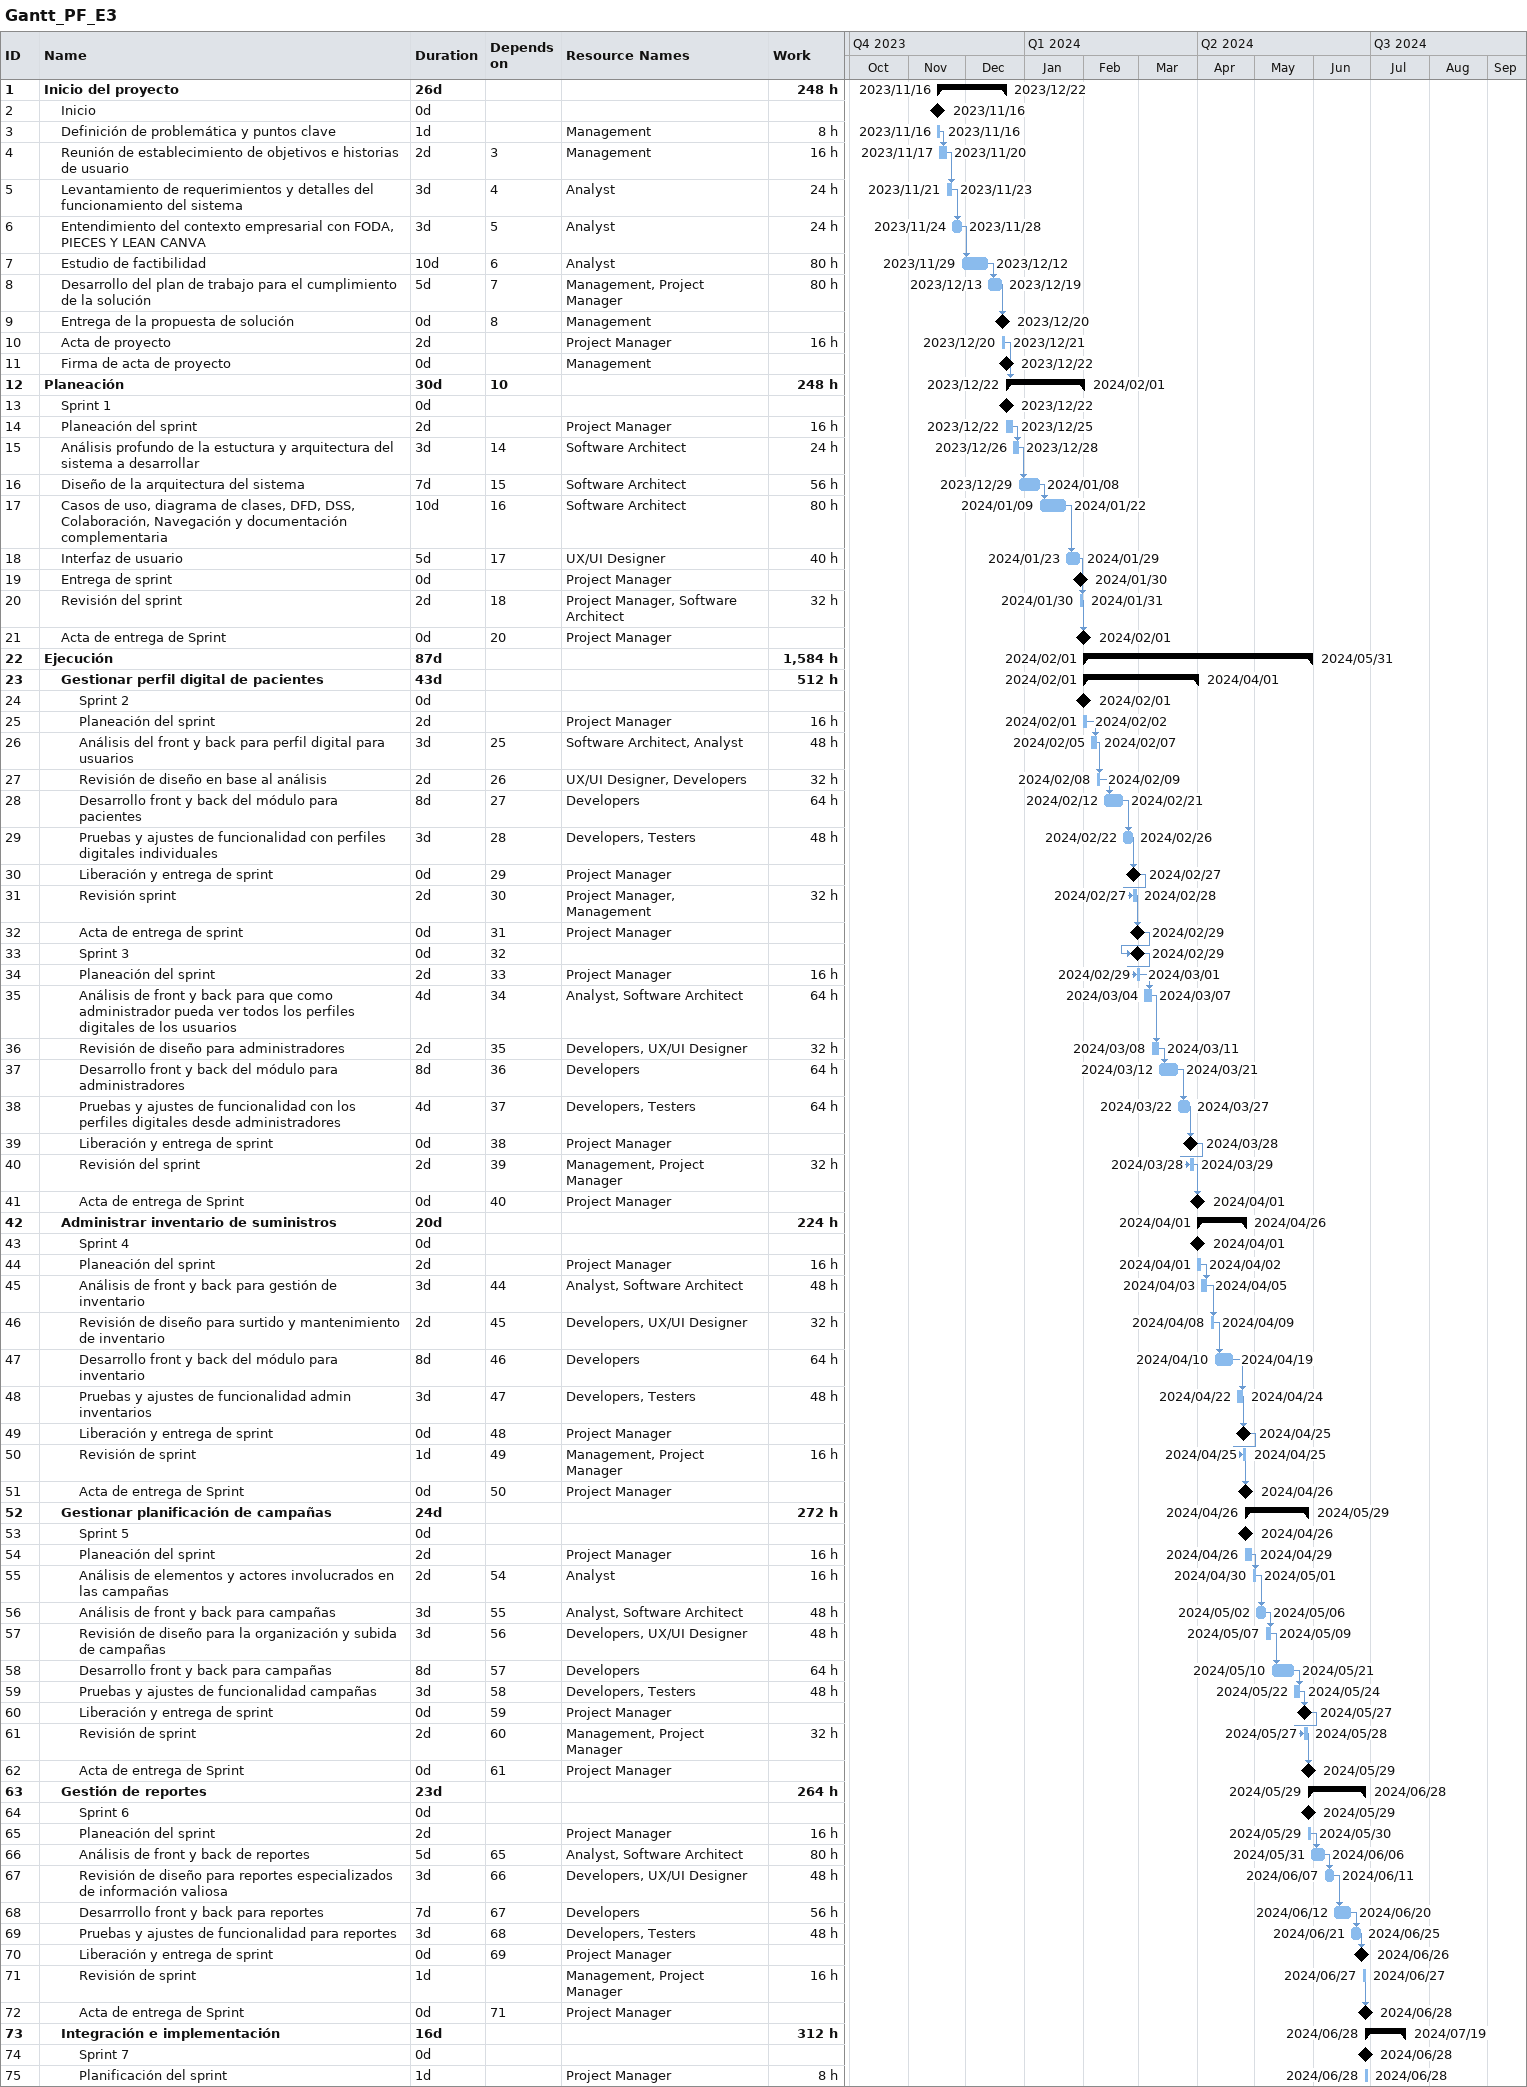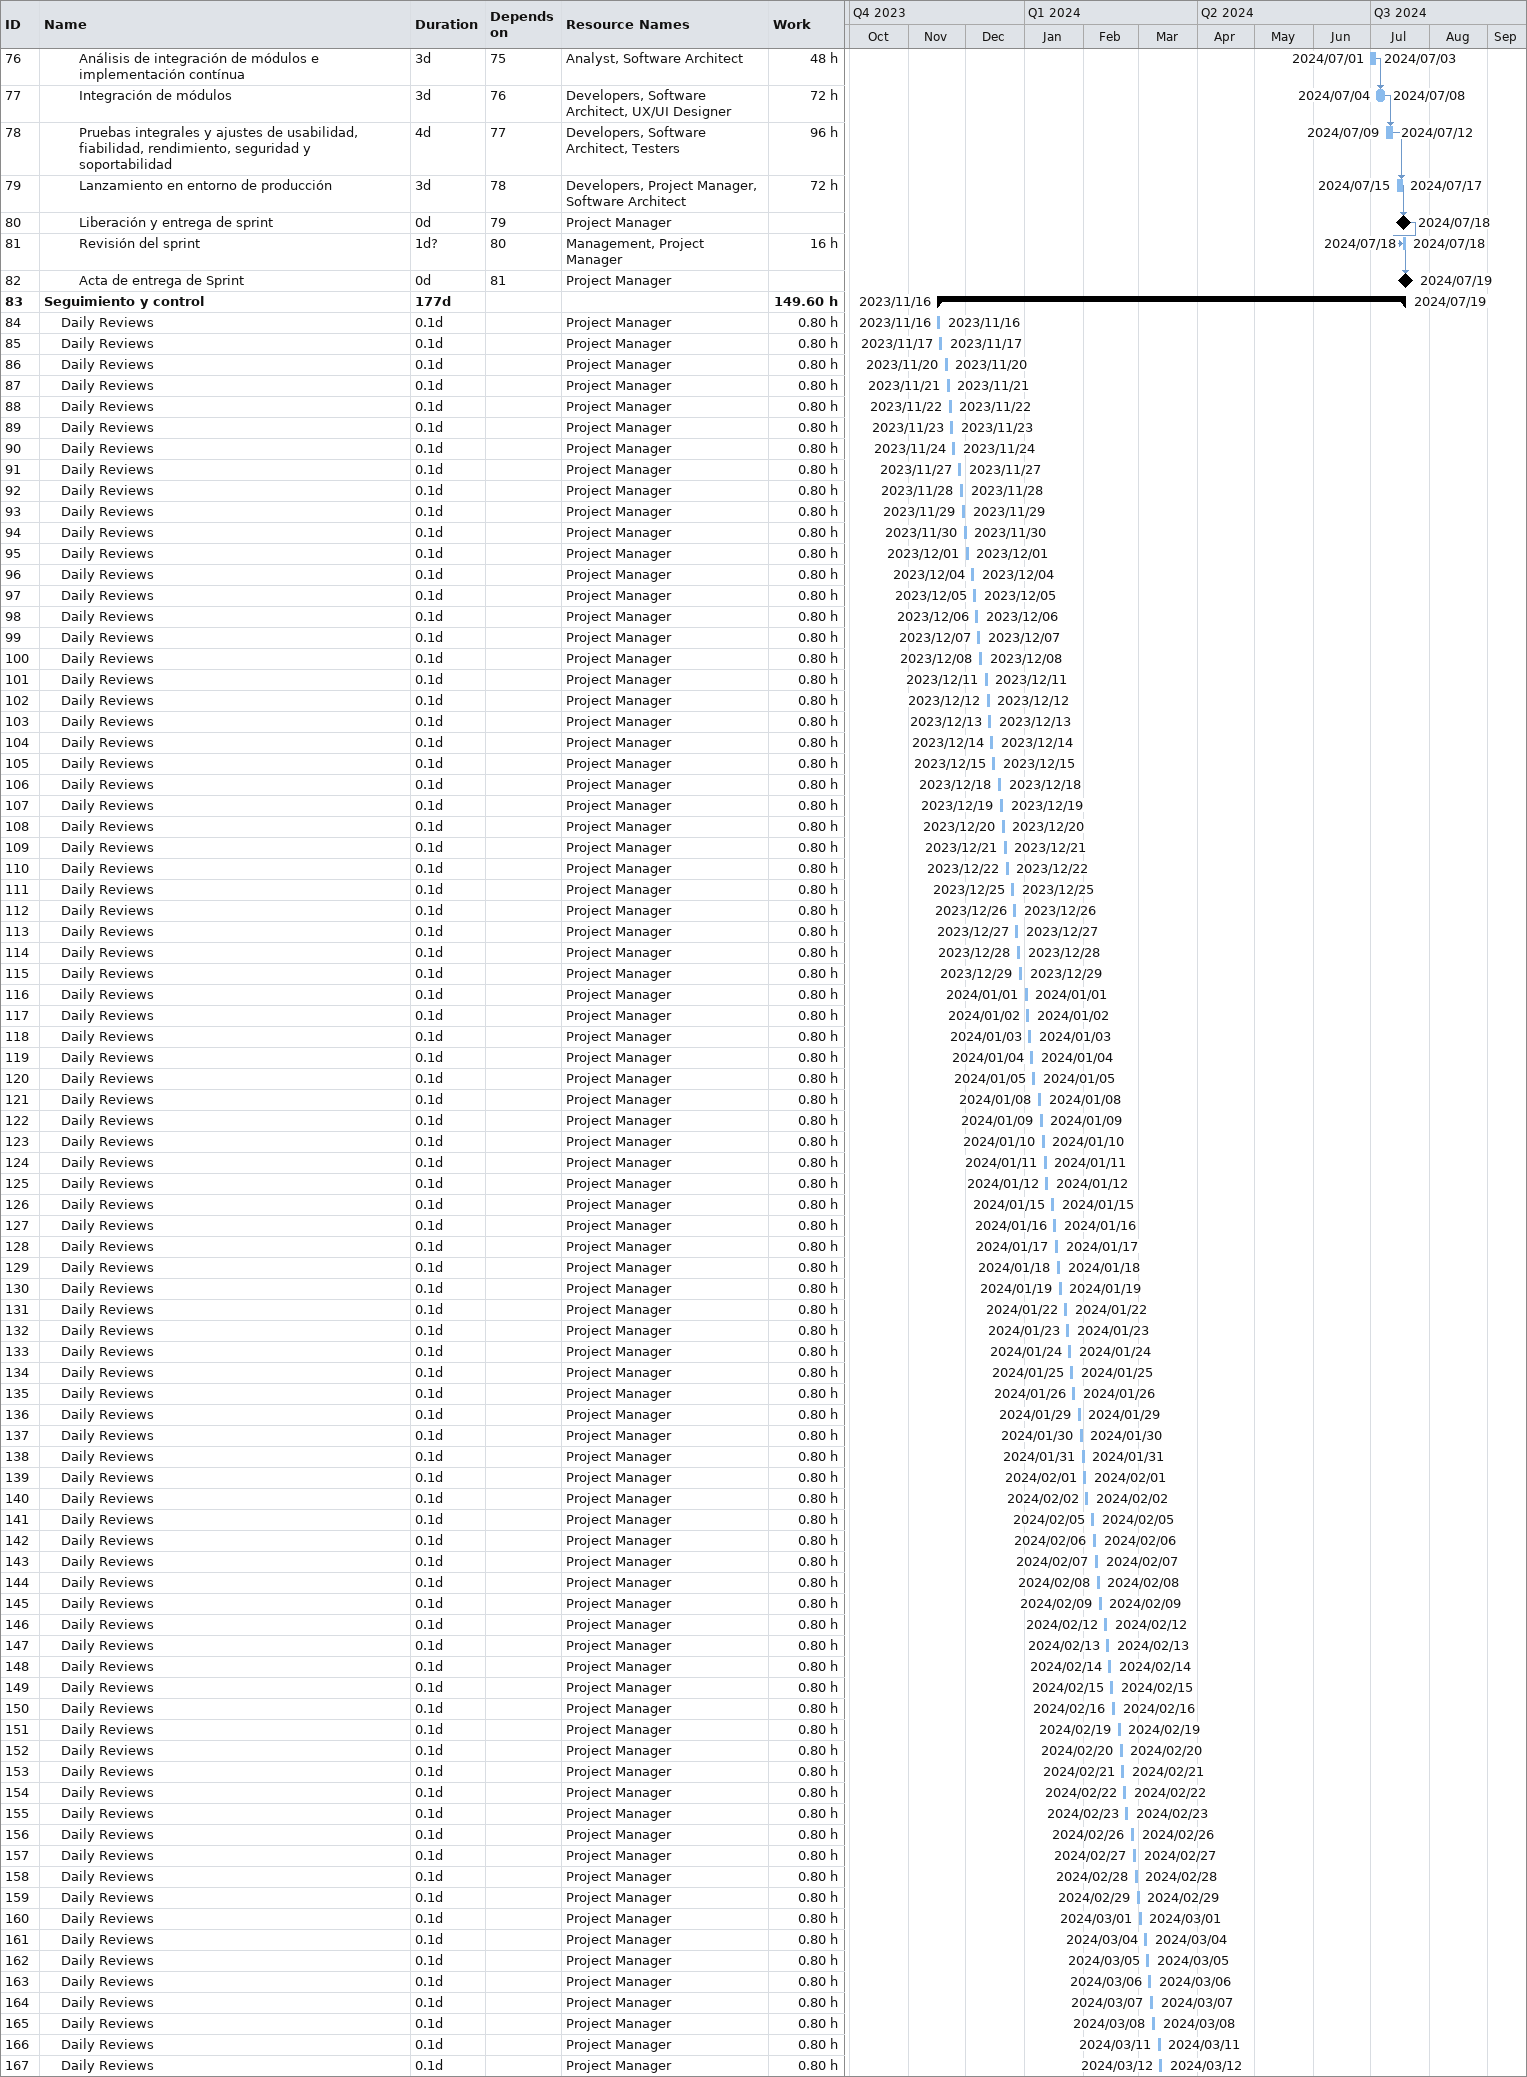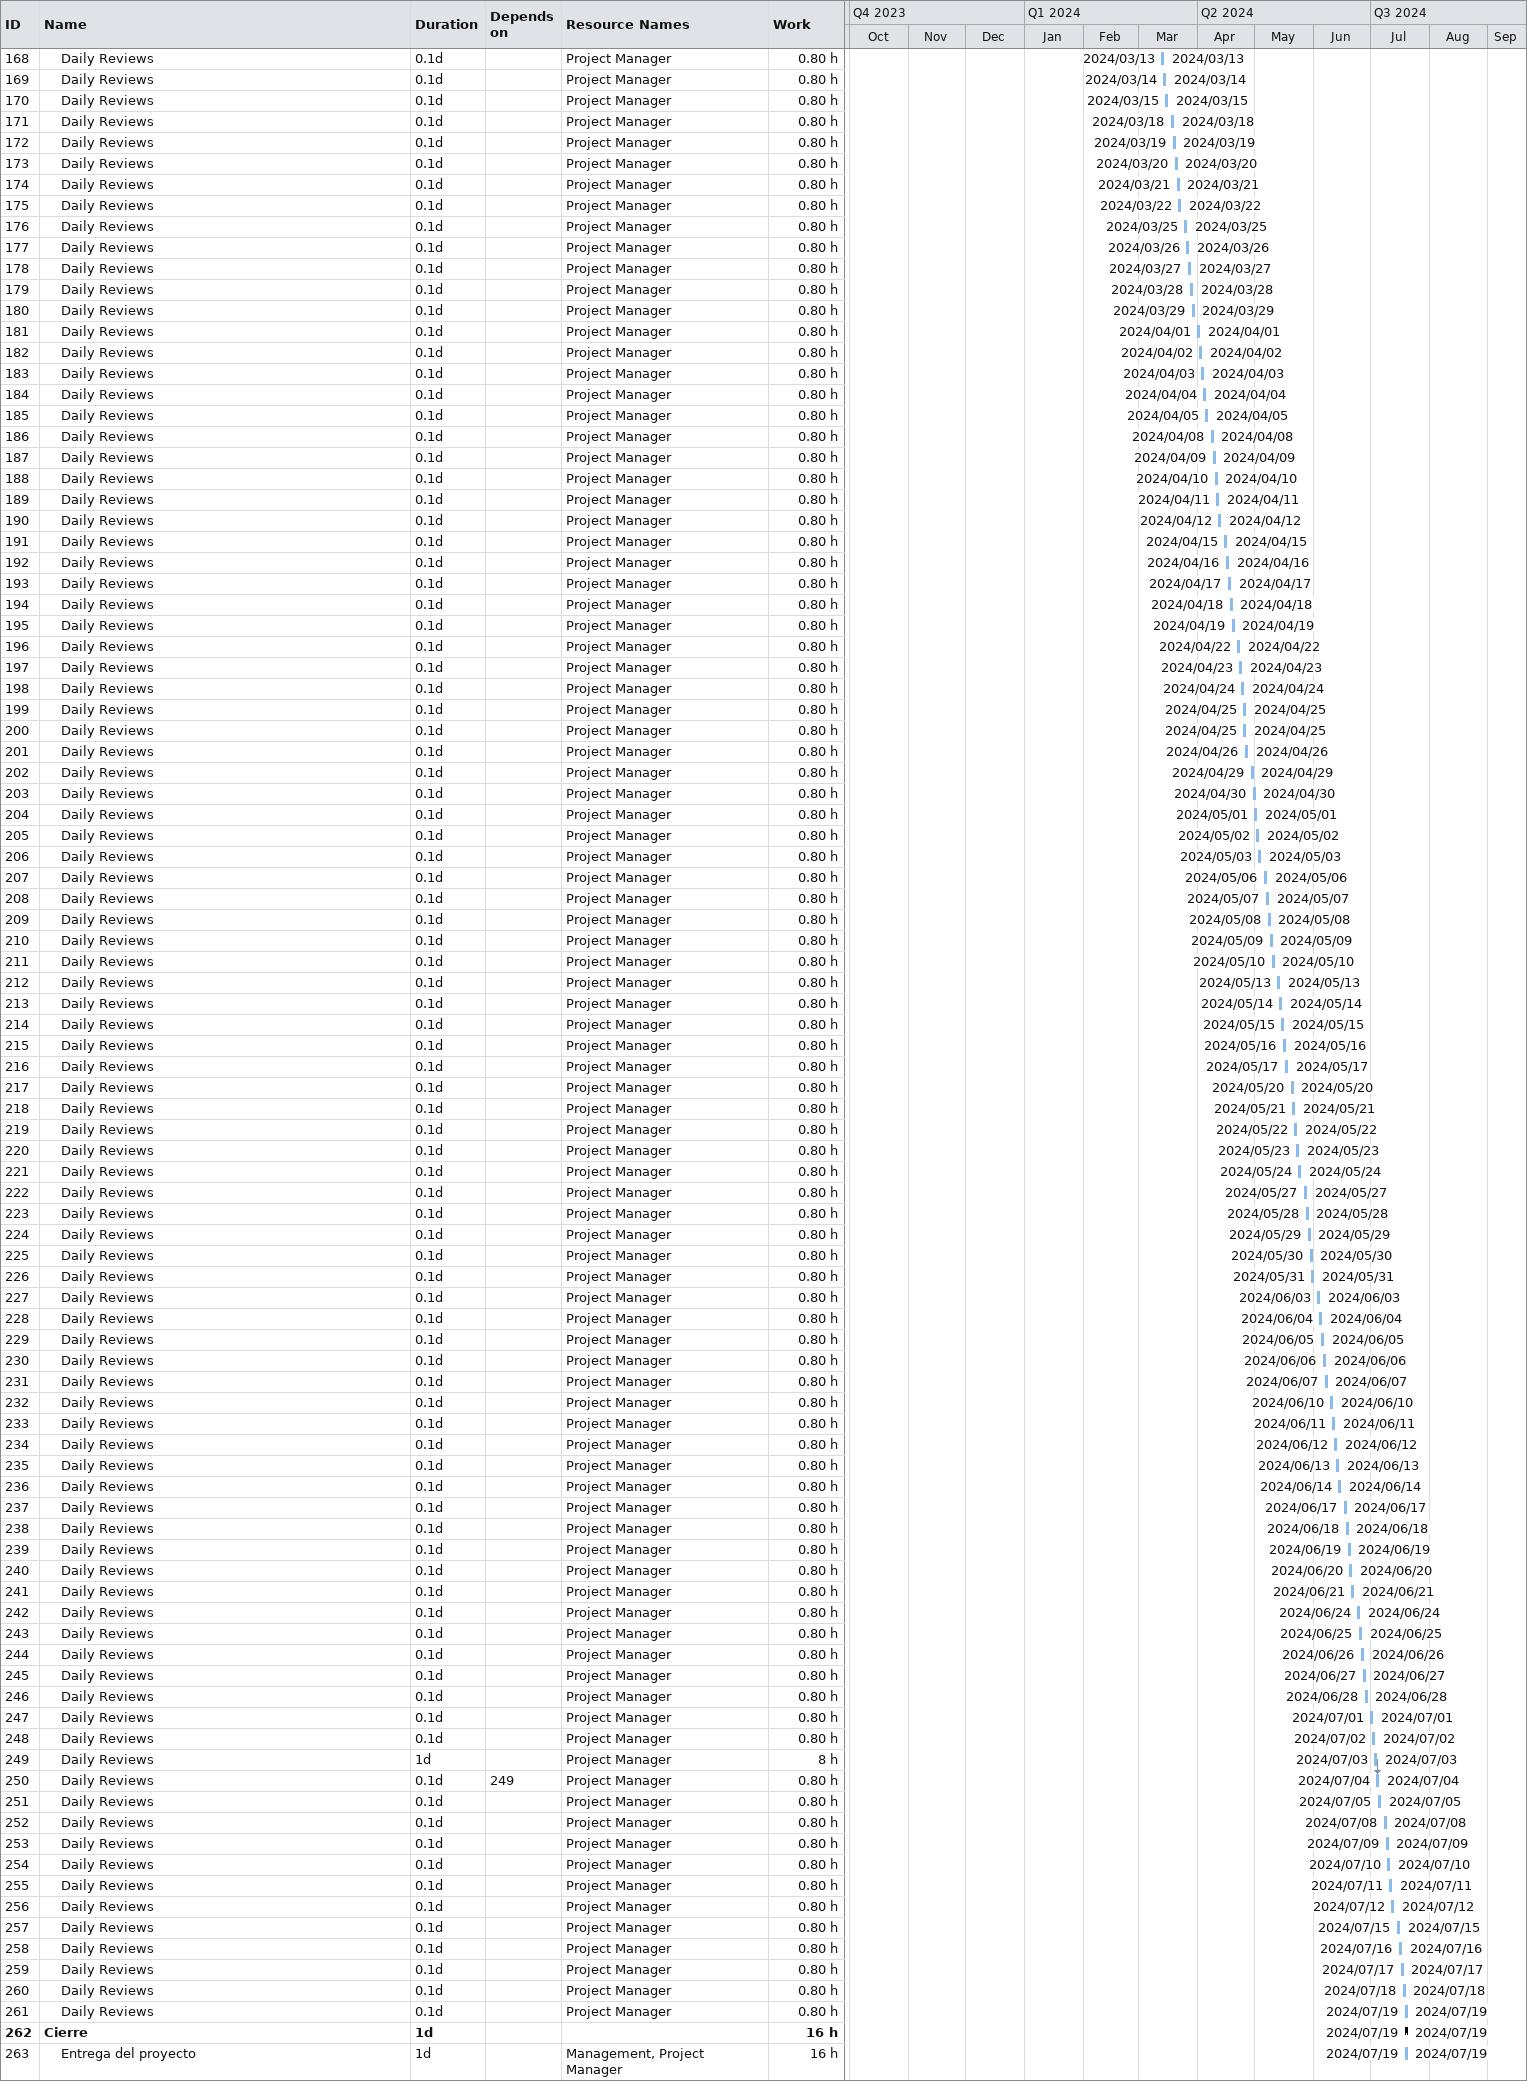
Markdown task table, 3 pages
Gantt_PF_E3

| ID | Level | Task | Duration | Start | Finish | Predecessors | Resources | Work (h) |
|---|---|---|---|---|---|---|---|---|
| 1 | 1 | **Inicio del proyecto** | 26d | 2023-11-16 | 2023-12-22 |  |  | 248 |
| 2 | 2 | Inicio | 0d | 2023-11-16 | 2023-11-16 |  |  |  |
| 3 | 2 | Definición de problemática y puntos clave | 1d | 2023-11-16 | 2023-11-16 |  | Management | 8 |
| 4 | 2 | Reunión de establecimiento de objetivos e historias de usuario | 2d | 2023-11-17 | 2023-11-20 | 3 | Management | 16 |
| 5 | 2 | Levantamiento de requerimientos y detalles del funcionamiento del sistema | 3d | 2023-11-21 | 2023-11-23 | 4 | Analyst | 24 |
| 6 | 2 | Entendimiento del contexto empresarial con FODA, PIECES Y LEAN CANVA | 3d | 2023-11-24 | 2023-11-28 | 5 | Analyst | 24 |
| 7 | 2 | Estudio de factibilidad | 10d | 2023-11-29 | 2023-12-12 | 6 | Analyst | 80 |
| 8 | 2 | Desarrollo del plan de trabajo para el cumplimiento de la solución | 5d | 2023-12-13 | 2023-12-19 | 7 | Management, Project Manager | 80 |
| 9 | 2 | Entrega de la propuesta de solución | 0d | 2023-12-20 | 2023-12-20 | 8 | Management |  |
| 10 | 2 | Acta de proyecto | 2d | 2023-12-20 | 2023-12-21 |  | Project Manager | 16 |
| 11 | 2 | Firma de acta de proyecto | 0d | 2023-12-22 | 2023-12-22 |  | Management |  |
| 12 | 1 | **Planeación** | 30d | 2023-12-22 | 2024-02-01 | 10 |  | 248 |
| 13 | 2 | Sprint 1 | 0d | 2023-12-22 | 2023-12-22 |  |  |  |
| 14 | 2 | Planeación del sprint | 2d | 2023-12-22 | 2023-12-25 |  | Project Manager | 16 |
| 15 | 2 | Análisis profundo de la estuctura y arquitectura del sistema a desarrollar | 3d | 2023-12-26 | 2023-12-28 | 14 | Software Architect | 24 |
| 16 | 2 | Diseño de la arquitectura del sistema | 7d | 2023-12-29 | 2024-01-08 | 15 | Software Architect | 56 |
| 17 | 2 | Casos de uso, diagrama de clases, DFD, DSS, Colaboración, Navegación y documentación complementaria | 10d | 2024-01-09 | 2024-01-22 | 16 | Software Architect | 80 |
| 18 | 2 | Interfaz de usuario | 5d | 2024-01-23 | 2024-01-29 | 17 | UX/UI Designer | 40 |
| 19 | 2 | Entrega de sprint | 0d | 2024-01-30 | 2024-01-30 |  | Project Manager |  |
| 20 | 2 | Revisión del sprint | 2d | 2024-01-30 | 2024-01-31 | 18 | Project Manager, Software Architect | 32 |
| 21 | 2 | Acta de entrega de Sprint | 0d | 2024-02-01 | 2024-02-01 | 20 | Project Manager |  |
| 22 | 1 | **Ejecución** | 87d | 2024-02-01 | 2024-05-31 |  |  | 1584 |
| 23 | 2 | **Gestionar perfil digital de pacientes** | 43d | 2024-02-01 | 2024-04-01 |  |  | 512 |
| 24 | 3 | Sprint 2 | 0d | 2024-02-01 | 2024-02-01 |  |  |  |
| 25 | 3 | Planeación del sprint | 2d | 2024-02-01 | 2024-02-02 |  | Project Manager | 16 |
| 26 | 3 | Análisis del front y back para perfil digital para usuarios | 3d | 2024-02-05 | 2024-02-07 | 25 | Software Architect, Analyst | 48 |
| 27 | 3 | Revisión de diseño en base al análisis | 2d | 2024-02-08 | 2024-02-09 | 26 | UX/UI Designer, Developers | 32 |
| 28 | 3 | Desarrollo front y back del módulo para pacientes | 8d | 2024-02-12 | 2024-02-21 | 27 | Developers | 64 |
| 29 | 3 | Pruebas y ajustes de funcionalidad con perfiles digitales individuales | 3d | 2024-02-22 | 2024-02-26 | 28 | Developers, Testers | 48 |
| 30 | 3 | Liberación y entrega de sprint | 0d | 2024-02-27 | 2024-02-27 | 29 | Project Manager |  |
| 31 | 3 | Revisión sprint | 2d | 2024-02-27 | 2024-02-28 | 30 | Project Manager, Management | 32 |
| 32 | 3 | Acta de entrega de sprint | 0d | 2024-02-29 | 2024-02-29 | 31 | Project Manager |  |
| 33 | 3 | Sprint 3 | 0d | 2024-02-29 | 2024-02-29 | 32 |  |  |
| 34 | 3 | Planeación del sprint | 2d | 2024-02-29 | 2024-03-01 | 33 | Project Manager | 16 |
| 35 | 3 | Análisis de front y back para que como administrador pueda ver todos los perfiles digitales de los usuarios | 4d | 2024-03-04 | 2024-03-07 | 34 | Analyst, Software Architect | 64 |
| 36 | 3 | Revisión de diseño para administradores | 2d | 2024-03-08 | 2024-03-11 | 35 | Developers, UX/UI Designer | 32 |
| 37 | 3 | Desarrollo front y back del módulo para administradores | 8d | 2024-03-12 | 2024-03-21 | 36 | Developers | 64 |
| 38 | 3 | Pruebas y ajustes de funcionalidad con los perfiles digitales desde administradores | 4d | 2024-03-22 | 2024-03-27 | 37 | Developers, Testers | 64 |
| 39 | 3 | Liberación y entrega de sprint | 0d | 2024-03-28 | 2024-03-28 | 38 | Project Manager |  |
| 40 | 3 | Revisión del sprint | 2d | 2024-03-28 | 2024-03-29 | 39 | Management, Project Manager | 32 |
| 41 | 3 | Acta de entrega de Sprint | 0d | 2024-04-01 | 2024-04-01 | 40 | Project Manager |  |
| 42 | 2 | **Administrar inventario de suministros** | 20d | 2024-04-01 | 2024-04-26 |  |  | 224 |
| 43 | 3 | Sprint 4 | 0d | 2024-04-01 | 2024-04-01 |  |  |  |
| 44 | 3 | Planeación del sprint | 2d | 2024-04-01 | 2024-04-02 |  | Project Manager | 16 |
| 45 | 3 | Análisis de front y back para gestión de inventario | 3d | 2024-04-03 | 2024-04-05 | 44 | Analyst, Software Architect | 48 |
| 46 | 3 | Revisión de diseño para surtido y mantenimiento de inventario | 2d | 2024-04-08 | 2024-04-09 | 45 | Developers, UX/UI Designer | 32 |
| 47 | 3 | Desarrollo front y back del módulo para inventario | 8d | 2024-04-10 | 2024-04-19 | 46 | Developers | 64 |
| 48 | 3 | Pruebas y ajustes de funcionalidad admin inventarios | 3d | 2024-04-22 | 2024-04-24 | 47 | Developers, Testers | 48 |
| 49 | 3 | Liberación y entrega de sprint | 0d | 2024-04-25 | 2024-04-25 | 48 | Project Manager |  |
| 50 | 3 | Revisión de sprint | 1d | 2024-04-25 | 2024-04-25 | 49 | Management, Project Manager | 16 |
| 51 | 3 | Acta de entrega de Sprint | 0d | 2024-04-26 | 2024-04-26 | 50 | Project Manager |  |
| 52 | 2 | **Gestionar planificación de campañas** | 24d | 2024-04-26 | 2024-05-29 |  |  | 272 |
| 53 | 3 | Sprint 5 | 0d | 2024-04-26 | 2024-04-26 |  |  |  |
| 54 | 3 | Planeación del sprint | 2d | 2024-04-26 | 2024-04-29 |  | Project Manager | 16 |
| 55 | 3 | Análisis de elementos y actores involucrados en las campañas | 2d | 2024-04-30 | 2024-05-01 | 54 | Analyst | 16 |
| 56 | 3 | Análisis de front y back para campañas | 3d | 2024-05-02 | 2024-05-06 | 55 | Analyst, Software Architect | 48 |
| 57 | 3 | Revisión de diseño para la organización y subida de campañas | 3d | 2024-05-07 | 2024-05-09 | 56 | Developers, UX/UI Designer | 48 |
| 58 | 3 | Desarrollo front y back para campañas | 8d | 2024-05-10 | 2024-05-21 | 57 | Developers | 64 |
| 59 | 3 | Pruebas y ajustes de funcionalidad campañas | 3d | 2024-05-22 | 2024-05-24 | 58 | Developers, Testers | 48 |
| 60 | 3 | Liberación y entrega de sprint | 0d | 2024-05-27 | 2024-05-27 | 59 | Project Manager |  |
| 61 | 3 | Revisión de sprint | 2d | 2024-05-27 | 2024-05-28 | 60 | Management, Project Manager | 32 |
| 62 | 3 | Acta de entrega de Sprint | 0d | 2024-05-29 | 2024-05-29 | 61 | Project Manager |  |
| 63 | 2 | **Gestión de reportes** | 23d | 2024-05-29 | 2024-06-28 |  |  | 264 |
| 64 | 3 | Sprint 6 | 0d | 2024-05-29 | 2024-05-29 |  |  |  |
| 65 | 3 | Planeación del sprint | 2d | 2024-05-29 | 2024-05-30 |  | Project Manager | 16 |
| 66 | 3 | Análisis de front y back de reportes | 5d | 2024-05-31 | 2024-06-06 | 65 | Analyst, Software Architect | 80 |
| 67 | 3 | Revisión de diseño para reportes especializados de información valiosa | 3d | 2024-06-07 | 2024-06-11 | 66 | Developers, UX/UI Designer | 48 |
| 68 | 3 | Desarrrollo front y back para reportes | 7d | 2024-06-12 | 2024-06-20 | 67 | Developers | 56 |
| 69 | 3 | Pruebas y ajustes de funcionalidad para reportes | 3d | 2024-06-21 | 2024-06-25 | 68 | Developers, Testers | 48 |
| 70 | 3 | Liberación y entrega de sprint | 0d | 2024-06-26 | 2024-06-26 | 69 | Project Manager |  |
| 71 | 3 | Revisión de sprint | 1d | 2024-06-27 | 2024-06-27 |  | Management, Project Manager | 16 |
| 72 | 3 | Acta de entrega de Sprint | 0d | 2024-06-28 | 2024-06-28 | 71 | Project Manager |  |
| 73 | 2 | **Integración e implementación** | 16d | 2024-06-28 | 2024-07-19 |  |  | 312 |
| 74 | 3 | Sprint 7 | 0d | 2024-06-28 | 2024-06-28 |  |  |  |
| 75 | 3 | Planificación del sprint | 1d | 2024-06-28 | 2024-06-28 |  | Project Manager | 8 |
| 76 | 3 | Análisis de integración de módulos e implementación contínua | 3d | 2024-07-01 | 2024-07-03 | 75 | Analyst, Software Architect | 48 |
| 77 | 3 | Integración de módulos | 3d | 2024-07-04 | 2024-07-08 | 76 | Developers, Software Architect, UX/UI Designer | 72 |
| 78 | 3 | Pruebas integrales y ajustes de usabilidad, fiabilidad, rendimiento, seguridad y soportabilidad | 4d | 2024-07-09 | 2024-07-12 | 77 | Developers, Software Architect, Testers | 96 |
| 79 | 3 | Lanzamiento en entorno de producción | 3d | 2024-07-15 | 2024-07-17 | 78 | Developers, Project Manager, Software Architect | 72 |
| 80 | 3 | Liberación y entrega de sprint | 0d | 2024-07-18 | 2024-07-18 | 79 | Project Manager |  |
| 81 | 3 | Revisión del sprint | 1d? | 2024-07-18 | 2024-07-18 | 80 | Management, Project Manager | 16 |
| 82 | 3 | Acta de entrega de Sprint | 0d | 2024-07-19 | 2024-07-19 | 81 | Project Manager |  |
| 83 | 1 | **Seguimiento y control** | 177d | 2023-11-16 | 2024-07-19 |  |  | 149.60 |
| 84 | 2 | Daily Reviews | 0.1d | 2023-11-16 | 2023-11-16 |  | Project Manager | 0.80 |
| 85 | 2 | Daily Reviews | 0.1d | 2023-11-17 | 2023-11-17 |  | Project Manager | 0.80 |
| 86 | 2 | Daily Reviews | 0.1d | 2023-11-20 | 2023-11-20 |  | Project Manager | 0.80 |
| 87 | 2 | Daily Reviews | 0.1d | 2023-11-21 | 2023-11-21 |  | Project Manager | 0.80 |
| 88 | 2 | Daily Reviews | 0.1d | 2023-11-22 | 2023-11-22 |  | Project Manager | 0.80 |
| 89 | 2 | Daily Reviews | 0.1d | 2023-11-23 | 2023-11-23 |  | Project Manager | 0.80 |
| 90 | 2 | Daily Reviews | 0.1d | 2023-11-24 | 2023-11-24 |  | Project Manager | 0.80 |
| 91 | 2 | Daily Reviews | 0.1d | 2023-11-27 | 2023-11-27 |  | Project Manager | 0.80 |
| 92 | 2 | Daily Reviews | 0.1d | 2023-11-28 | 2023-11-28 |  | Project Manager | 0.80 |
| 93 | 2 | Daily Reviews | 0.1d | 2023-11-29 | 2023-11-29 |  | Project Manager | 0.80 |
| 94 | 2 | Daily Reviews | 0.1d | 2023-11-30 | 2023-11-30 |  | Project Manager | 0.80 |
| 95 | 2 | Daily Reviews | 0.1d | 2023-12-01 | 2023-12-01 |  | Project Manager | 0.80 |
| 96 | 2 | Daily Reviews | 0.1d | 2023-12-04 | 2023-12-04 |  | Project Manager | 0.80 |
| 97 | 2 | Daily Reviews | 0.1d | 2023-12-05 | 2023-12-05 |  | Project Manager | 0.80 |
| 98 | 2 | Daily Reviews | 0.1d | 2023-12-06 | 2023-12-06 |  | Project Manager | 0.80 |
| 99 | 2 | Daily Reviews | 0.1d | 2023-12-07 | 2023-12-07 |  | Project Manager | 0.80 |
| 100 | 2 | Daily Reviews | 0.1d | 2023-12-08 | 2023-12-08 |  | Project Manager | 0.80 |
| 101 | 2 | Daily Reviews | 0.1d | 2023-12-11 | 2023-12-11 |  | Project Manager | 0.80 |
| 102 | 2 | Daily Reviews | 0.1d | 2023-12-12 | 2023-12-12 |  | Project Manager | 0.80 |
| 103 | 2 | Daily Reviews | 0.1d | 2023-12-13 | 2023-12-13 |  | Project Manager | 0.80 |
| 104 | 2 | Daily Reviews | 0.1d | 2023-12-14 | 2023-12-14 |  | Project Manager | 0.80 |
| 105 | 2 | Daily Reviews | 0.1d | 2023-12-15 | 2023-12-15 |  | Project Manager | 0.80 |
| 106 | 2 | Daily Reviews | 0.1d | 2023-12-18 | 2023-12-18 |  | Project Manager | 0.80 |
| 107 | 2 | Daily Reviews | 0.1d | 2023-12-19 | 2023-12-19 |  | Project Manager | 0.80 |
| 108 | 2 | Daily Reviews | 0.1d | 2023-12-20 | 2023-12-20 |  | Project Manager | 0.80 |
| 109 | 2 | Daily Reviews | 0.1d | 2023-12-21 | 2023-12-21 |  | Project Manager | 0.80 |
| 110 | 2 | Daily Reviews | 0.1d | 2023-12-22 | 2023-12-22 |  | Project Manager | 0.80 |
| 111 | 2 | Daily Reviews | 0.1d | 2023-12-25 | 2023-12-25 |  | Project Manager | 0.80 |
| 112 | 2 | Daily Reviews | 0.1d | 2023-12-26 | 2023-12-26 |  | Project Manager | 0.80 |
| 113 | 2 | Daily Reviews | 0.1d | 2023-12-27 | 2023-12-27 |  | Project Manager | 0.80 |
| 114 | 2 | Daily Reviews | 0.1d | 2023-12-28 | 2023-12-28 |  | Project Manager | 0.80 |
| 115 | 2 | Daily Reviews | 0.1d | 2023-12-29 | 2023-12-29 |  | Project Manager | 0.80 |
| 116 | 2 | Daily Reviews | 0.1d | 2024-01-01 | 2024-01-01 |  | Project Manager | 0.80 |
| 117 | 2 | Daily Reviews | 0.1d | 2024-01-02 | 2024-01-02 |  | Project Manager | 0.80 |
| 118 | 2 | Daily Reviews | 0.1d | 2024-01-03 | 2024-01-03 |  | Project Manager | 0.80 |
| 119 | 2 | Daily Reviews | 0.1d | 2024-01-04 | 2024-01-04 |  | Project Manager | 0.80 |
| 120 | 2 | Daily Reviews | 0.1d | 2024-01-05 | 2024-01-05 |  | Project Manager | 0.80 |
| 121 | 2 | Daily Reviews | 0.1d | 2024-01-08 | 2024-01-08 |  | Project Manager | 0.80 |
| 122 | 2 | Daily Reviews | 0.1d | 2024-01-09 | 2024-01-09 |  | Project Manager | 0.80 |
| 123 | 2 | Daily Reviews | 0.1d | 2024-01-10 | 2024-01-10 |  | Project Manager | 0.80 |
| 124 | 2 | Daily Reviews | 0.1d | 2024-01-11 | 2024-01-11 |  | Project Manager | 0.80 |
| 125 | 2 | Daily Reviews | 0.1d | 2024-01-12 | 2024-01-12 |  | Project Manager | 0.80 |
| 126 | 2 | Daily Reviews | 0.1d | 2024-01-15 | 2024-01-15 |  | Project Manager | 0.80 |
| 127 | 2 | Daily Reviews | 0.1d | 2024-01-16 | 2024-01-16 |  | Project Manager | 0.80 |
| 128 | 2 | Daily Reviews | 0.1d | 2024-01-17 | 2024-01-17 |  | Project Manager | 0.80 |
| 129 | 2 | Daily Reviews | 0.1d | 2024-01-18 | 2024-01-18 |  | Project Manager | 0.80 |
| 130 | 2 | Daily Reviews | 0.1d | 2024-01-19 | 2024-01-19 |  | Project Manager | 0.80 |
| 131 | 2 | Daily Reviews | 0.1d | 2024-01-22 | 2024-01-22 |  | Project Manager | 0.80 |
| 132 | 2 | Daily Reviews | 0.1d | 2024-01-23 | 2024-01-23 |  | Project Manager | 0.80 |
| 133 | 2 | Daily Reviews | 0.1d | 2024-01-24 | 2024-01-24 |  | Project Manager | 0.80 |
| 134 | 2 | Daily Reviews | 0.1d | 2024-01-25 | 2024-01-25 |  | Project Manager | 0.80 |
| 135 | 2 | Daily Reviews | 0.1d | 2024-01-26 | 2024-01-26 |  | Project Manager | 0.80 |
| 136 | 2 | Daily Reviews | 0.1d | 2024-01-29 | 2024-01-29 |  | Project Manager | 0.80 |
| 137 | 2 | Daily Reviews | 0.1d | 2024-01-30 | 2024-01-30 |  | Project Manager | 0.80 |
| 138 | 2 | Daily Reviews | 0.1d | 2024-01-31 | 2024-01-31 |  | Project Manager | 0.80 |
| 139 | 2 | Daily Reviews | 0.1d | 2024-02-01 | 2024-02-01 |  | Project Manager | 0.80 |
| 140 | 2 | Daily Reviews | 0.1d | 2024-02-02 | 2024-02-02 |  | Project Manager | 0.80 |
| 141 | 2 | Daily Reviews | 0.1d | 2024-02-05 | 2024-02-05 |  | Project Manager | 0.80 |
| 142 | 2 | Daily Reviews | 0.1d | 2024-02-06 | 2024-02-06 |  | Project Manager | 0.80 |
| 143 | 2 | Daily Reviews | 0.1d | 2024-02-07 | 2024-02-07 |  | Project Manager | 0.80 |
| 144 | 2 | Daily Reviews | 0.1d | 2024-02-08 | 2024-02-08 |  | Project Manager | 0.80 |
| 145 | 2 | Daily Reviews | 0.1d | 2024-02-09 | 2024-02-09 |  | Project Manager | 0.80 |
| 146 | 2 | Daily Reviews | 0.1d | 2024-02-12 | 2024-02-12 |  | Project Manager | 0.80 |
| 147 | 2 | Daily Reviews | 0.1d | 2024-02-13 | 2024-02-13 |  | Project Manager | 0.80 |
| 148 | 2 | Daily Reviews | 0.1d | 2024-02-14 | 2024-02-14 |  | Project Manager | 0.80 |
| 149 | 2 | Daily Reviews | 0.1d | 2024-02-15 | 2024-02-15 |  | Project Manager | 0.80 |
| 150 | 2 | Daily Reviews | 0.1d | 2024-02-16 | 2024-02-16 |  | Project Manager | 0.80 |
| 151 | 2 | Daily Reviews | 0.1d | 2024-02-19 | 2024-02-19 |  | Project Manager | 0.80 |
| 152 | 2 | Daily Reviews | 0.1d | 2024-02-20 | 2024-02-20 |  | Project Manager | 0.80 |
| 153 | 2 | Daily Reviews | 0.1d | 2024-02-21 | 2024-02-21 |  | Project Manager | 0.80 |
| 154 | 2 | Daily Reviews | 0.1d | 2024-02-22 | 2024-02-22 |  | Project Manager | 0.80 |
| 155 | 2 | Daily Reviews | 0.1d | 2024-02-23 | 2024-02-23 |  | Project Manager | 0.80 |
| 156 | 2 | Daily Reviews | 0.1d | 2024-02-26 | 2024-02-26 |  | Project Manager | 0.80 |
| 157 | 2 | Daily Reviews | 0.1d | 2024-02-27 | 2024-02-27 |  | Project Manager | 0.80 |
| 158 | 2 | Daily Reviews | 0.1d | 2024-02-28 | 2024-02-28 |  | Project Manager | 0.80 |
| 159 | 2 | Daily Reviews | 0.1d | 2024-02-29 | 2024-02-29 |  | Project Manager | 0.80 |
| 160 | 2 | Daily Reviews | 0.1d | 2024-03-01 | 2024-03-01 |  | Project Manager | 0.80 |
| 161 | 2 | Daily Reviews | 0.1d | 2024-03-04 | 2024-03-04 |  | Project Manager | 0.80 |
| 162 | 2 | Daily Reviews | 0.1d | 2024-03-05 | 2024-03-05 |  | Project Manager | 0.80 |
| 163 | 2 | Daily Reviews | 0.1d | 2024-03-06 | 2024-03-06 |  | Project Manager | 0.80 |
| 164 | 2 | Daily Reviews | 0.1d | 2024-03-07 | 2024-03-07 |  | Project Manager | 0.80 |
| 165 | 2 | Daily Reviews | 0.1d | 2024-03-08 | 2024-03-08 |  | Project Manager | 0.80 |
| 166 | 2 | Daily Reviews | 0.1d | 2024-03-11 | 2024-03-11 |  | Project Manager | 0.80 |
| 167 | 2 | Daily Reviews | 0.1d | 2024-03-12 | 2024-03-12 |  | Project Manager | 0.80 |
| 168 | 2 | Daily Reviews | 0.1d | 2024-03-13 | 2024-03-13 |  | Project Manager | 0.80 |
| 169 | 2 | Daily Reviews | 0.1d | 2024-03-14 | 2024-03-14 |  | Project Manager | 0.80 |
| 170 | 2 | Daily Reviews | 0.1d | 2024-03-15 | 2024-03-15 |  | Project Manager | 0.80 |
| 171 | 2 | Daily Reviews | 0.1d | 2024-03-18 | 2024-03-18 |  | Project Manager | 0.80 |
| 172 | 2 | Daily Reviews | 0.1d | 2024-03-19 | 2024-03-19 |  | Project Manager | 0.80 |
| 173 | 2 | Daily Reviews | 0.1d | 2024-03-20 | 2024-03-20 |  | Project Manager | 0.80 |
| 174 | 2 | Daily Reviews | 0.1d | 2024-03-21 | 2024-03-21 |  | Project Manager | 0.80 |
| 175 | 2 | Daily Reviews | 0.1d | 2024-03-22 | 2024-03-22 |  | Project Manager | 0.80 |
| 176 | 2 | Daily Reviews | 0.1d | 2024-03-25 | 2024-03-25 |  | Project Manager | 0.80 |
| 177 | 2 | Daily Reviews | 0.1d | 2024-03-26 | 2024-03-26 |  | Project Manager | 0.80 |
| 178 | 2 | Daily Reviews | 0.1d | 2024-03-27 | 2024-03-27 |  | Project Manager | 0.80 |
| 179 | 2 | Daily Reviews | 0.1d | 2024-03-28 | 2024-03-28 |  | Project Manager | 0.80 |
| 180 | 2 | Daily Reviews | 0.1d | 2024-03-29 | 2024-03-29 |  | Project Manager | 0.80 |
| 181 | 2 | Daily Reviews | 0.1d | 2024-04-01 | 2024-04-01 |  | Project Manager | 0.80 |
| 182 | 2 | Daily Reviews | 0.1d | 2024-04-02 | 2024-04-02 |  | Project Manager | 0.80 |
| 183 | 2 | Daily Reviews | 0.1d | 2024-04-03 | 2024-04-03 |  | Project Manager | 0.80 |
| 184 | 2 | Daily Reviews | 0.1d | 2024-04-04 | 2024-04-04 |  | Project Manager | 0.80 |
| 185 | 2 | Daily Reviews | 0.1d | 2024-04-05 | 2024-04-05 |  | Project Manager | 0.80 |
| 186 | 2 | Daily Reviews | 0.1d | 2024-04-08 | 2024-04-08 |  | Project Manager | 0.80 |
| 187 | 2 | Daily Reviews | 0.1d | 2024-04-09 | 2024-04-09 |  | Project Manager | 0.80 |
| 188 | 2 | Daily Reviews | 0.1d | 2024-04-10 | 2024-04-10 |  | Project Manager | 0.80 |
| 189 | 2 | Daily Reviews | 0.1d | 2024-04-11 | 2024-04-11 |  | Project Manager | 0.80 |
| 190 | 2 | Daily Reviews | 0.1d | 2024-04-12 | 2024-04-12 |  | Project Manager | 0.80 |
| 191 | 2 | Daily Reviews | 0.1d | 2024-04-15 | 2024-04-15 |  | Project Manager | 0.80 |
| 192 | 2 | Daily Reviews | 0.1d | 2024-04-16 | 2024-04-16 |  | Project Manager | 0.80 |
| 193 | 2 | Daily Reviews | 0.1d | 2024-04-17 | 2024-04-17 |  | Project Manager | 0.80 |
| 194 | 2 | Daily Reviews | 0.1d | 2024-04-18 | 2024-04-18 |  | Project Manager | 0.80 |
| 195 | 2 | Daily Reviews | 0.1d | 2024-04-19 | 2024-04-19 |  | Project Manager | 0.80 |
| 196 | 2 | Daily Reviews | 0.1d | 2024-04-22 | 2024-04-22 |  | Project Manager | 0.80 |
| 197 | 2 | Daily Reviews | 0.1d | 2024-04-23 | 2024-04-23 |  | Project Manager | 0.80 |
| 198 | 2 | Daily Reviews | 0.1d | 2024-04-24 | 2024-04-24 |  | Project Manager | 0.80 |
| 199 | 2 | Daily Reviews | 0.1d | 2024-04-25 | 2024-04-25 |  | Project Manager | 0.80 |
| 200 | 2 | Daily Reviews | 0.1d | 2024-04-25 | 2024-04-25 |  | Project Manager | 0.80 |
| 201 | 2 | Daily Reviews | 0.1d | 2024-04-26 | 2024-04-26 |  | Project Manager | 0.80 |
| 202 | 2 | Daily Reviews | 0.1d | 2024-04-29 | 2024-04-29 |  | Project Manager | 0.80 |
| 203 | 2 | Daily Reviews | 0.1d | 2024-04-30 | 2024-04-30 |  | Project Manager | 0.80 |
| 204 | 2 | Daily Reviews | 0.1d | 2024-05-01 | 2024-05-01 |  | Project Manager | 0.80 |
| 205 | 2 | Daily Reviews | 0.1d | 2024-05-02 | 2024-05-02 |  | Project Manager | 0.80 |
| 206 | 2 | Daily Reviews | 0.1d | 2024-05-03 | 2024-05-03 |  | Project Manager | 0.80 |
| 207 | 2 | Daily Reviews | 0.1d | 2024-05-06 | 2024-05-06 |  | Project Manager | 0.80 |
| 208 | 2 | Daily Reviews | 0.1d | 2024-05-07 | 2024-05-07 |  | Project Manager | 0.80 |
| 209 | 2 | Daily Reviews | 0.1d | 2024-05-08 | 2024-05-08 |  | Project Manager | 0.80 |
| 210 | 2 | Daily Reviews | 0.1d | 2024-05-09 | 2024-05-09 |  | Project Manager | 0.80 |
| 211 | 2 | Daily Reviews | 0.1d | 2024-05-10 | 2024-05-10 |  | Project Manager | 0.80 |
| 212 | 2 | Daily Reviews | 0.1d | 2024-05-13 | 2024-05-13 |  | Project Manager | 0.80 |
| 213 | 2 | Daily Reviews | 0.1d | 2024-05-14 | 2024-05-14 |  | Project Manager | 0.80 |
| 214 | 2 | Daily Reviews | 0.1d | 2024-05-15 | 2024-05-15 |  | Project Manager | 0.80 |
| 215 | 2 | Daily Reviews | 0.1d | 2024-05-16 | 2024-05-16 |  | Project Manager | 0.80 |
| 216 | 2 | Daily Reviews | 0.1d | 2024-05-17 | 2024-05-17 |  | Project Manager | 0.80 |
| 217 | 2 | Daily Reviews | 0.1d | 2024-05-20 | 2024-05-20 |  | Project Manager | 0.80 |
| 218 | 2 | Daily Reviews | 0.1d | 2024-05-21 | 2024-05-21 |  | Project Manager | 0.80 |
| 219 | 2 | Daily Reviews | 0.1d | 2024-05-22 | 2024-05-22 |  | Project Manager | 0.80 |
| 220 | 2 | Daily Reviews | 0.1d | 2024-05-23 | 2024-05-23 |  | Project Manager | 0.80 |
| 221 | 2 | Daily Reviews | 0.1d | 2024-05-24 | 2024-05-24 |  | Project Manager | 0.80 |
| 222 | 2 | Daily Reviews | 0.1d | 2024-05-27 | 2024-05-27 |  | Project Manager | 0.80 |
| 223 | 2 | Daily Reviews | 0.1d | 2024-05-28 | 2024-05-28 |  | Project Manager | 0.80 |
| 224 | 2 | Daily Reviews | 0.1d | 2024-05-29 | 2024-05-29 |  | Project Manager | 0.80 |
| 225 | 2 | Daily Reviews | 0.1d | 2024-05-30 | 2024-05-30 |  | Project Manager | 0.80 |
| 226 | 2 | Daily Reviews | 0.1d | 2024-05-31 | 2024-05-31 |  | Project Manager | 0.80 |
| 227 | 2 | Daily Reviews | 0.1d | 2024-06-03 | 2024-06-03 |  | Project Manager | 0.80 |
| 228 | 2 | Daily Reviews | 0.1d | 2024-06-04 | 2024-06-04 |  | Project Manager | 0.80 |
| 229 | 2 | Daily Reviews | 0.1d | 2024-06-05 | 2024-06-05 |  | Project Manager | 0.80 |
| 230 | 2 | Daily Reviews | 0.1d | 2024-06-06 | 2024-06-06 |  | Project Manager | 0.80 |
| 231 | 2 | Daily Reviews | 0.1d | 2024-06-07 | 2024-06-07 |  | Project Manager | 0.80 |
| 232 | 2 | Daily Reviews | 0.1d | 2024-06-10 | 2024-06-10 |  | Project Manager | 0.80 |
| 233 | 2 | Daily Reviews | 0.1d | 2024-06-11 | 2024-06-11 |  | Project Manager | 0.80 |
| 234 | 2 | Daily Reviews | 0.1d | 2024-06-12 | 2024-06-12 |  | Project Manager | 0.80 |
| 235 | 2 | Daily Reviews | 0.1d | 2024-06-13 | 2024-06-13 |  | Project Manager | 0.80 |
| 236 | 2 | Daily Reviews | 0.1d | 2024-06-14 | 2024-06-14 |  | Project Manager | 0.80 |
| 237 | 2 | Daily Reviews | 0.1d | 2024-06-17 | 2024-06-17 |  | Project Manager | 0.80 |
| 238 | 2 | Daily Reviews | 0.1d | 2024-06-18 | 2024-06-18 |  | Project Manager | 0.80 |
| 239 | 2 | Daily Reviews | 0.1d | 2024-06-19 | 2024-06-19 |  | Project Manager | 0.80 |
| 240 | 2 | Daily Reviews | 0.1d | 2024-06-20 | 2024-06-20 |  | Project Manager | 0.80 |
| 241 | 2 | Daily Reviews | 0.1d | 2024-06-21 | 2024-06-21 |  | Project Manager | 0.80 |
| 242 | 2 | Daily Reviews | 0.1d | 2024-06-24 | 2024-06-24 |  | Project Manager | 0.80 |
| 243 | 2 | Daily Reviews | 0.1d | 2024-06-25 | 2024-06-25 |  | Project Manager | 0.80 |
| 244 | 2 | Daily Reviews | 0.1d | 2024-06-26 | 2024-06-26 |  | Project Manager | 0.80 |
| 245 | 2 | Daily Reviews | 0.1d | 2024-06-27 | 2024-06-27 |  | Project Manager | 0.80 |
| 246 | 2 | Daily Reviews | 0.1d | 2024-06-28 | 2024-06-28 |  | Project Manager | 0.80 |
| 247 | 2 | Daily Reviews | 0.1d | 2024-07-01 | 2024-07-01 |  | Project Manager | 0.80 |
| 248 | 2 | Daily Reviews | 0.1d | 2024-07-02 | 2024-07-02 |  | Project Manager | 0.80 |
| 249 | 2 | Daily Reviews | 1d | 2024-07-03 | 2024-07-03 |  | Project Manager | 8 |
| 250 | 2 | Daily Reviews | 0.1d | 2024-07-04 | 2024-07-04 | 249 | Project Manager | 0.80 |
| 251 | 2 | Daily Reviews | 0.1d | 2024-07-05 | 2024-07-05 |  | Project Manager | 0.80 |
| 252 | 2 | Daily Reviews | 0.1d | 2024-07-08 | 2024-07-08 |  | Project Manager | 0.80 |
| 253 | 2 | Daily Reviews | 0.1d | 2024-07-09 | 2024-07-09 |  | Project Manager | 0.80 |
| 254 | 2 | Daily Reviews | 0.1d | 2024-07-10 | 2024-07-10 |  | Project Manager | 0.80 |
| 255 | 2 | Daily Reviews | 0.1d | 2024-07-11 | 2024-07-11 |  | Project Manager | 0.80 |
| 256 | 2 | Daily Reviews | 0.1d | 2024-07-12 | 2024-07-12 |  | Project Manager | 0.80 |
| 257 | 2 | Daily Reviews | 0.1d | 2024-07-15 | 2024-07-15 |  | Project Manager | 0.80 |
| 258 | 2 | Daily Reviews | 0.1d | 2024-07-16 | 2024-07-16 |  | Project Manager | 0.80 |
| 259 | 2 | Daily Reviews | 0.1d | 2024-07-17 | 2024-07-17 |  | Project Manager | 0.80 |
| 260 | 2 | Daily Reviews | 0.1d | 2024-07-18 | 2024-07-18 |  | Project Manager | 0.80 |
| 261 | 2 | Daily Reviews | 0.1d | 2024-07-19 | 2024-07-19 |  | Project Manager | 0.80 |
| 262 | 1 | **Cierre** | 1d | 2024-07-19 | 2024-07-19 |  |  | 16 |
| 263 | 2 | Entrega del proyecto | 1d | 2024-07-19 | 2024-07-19 |  | Management, Project Manager | 16 |
